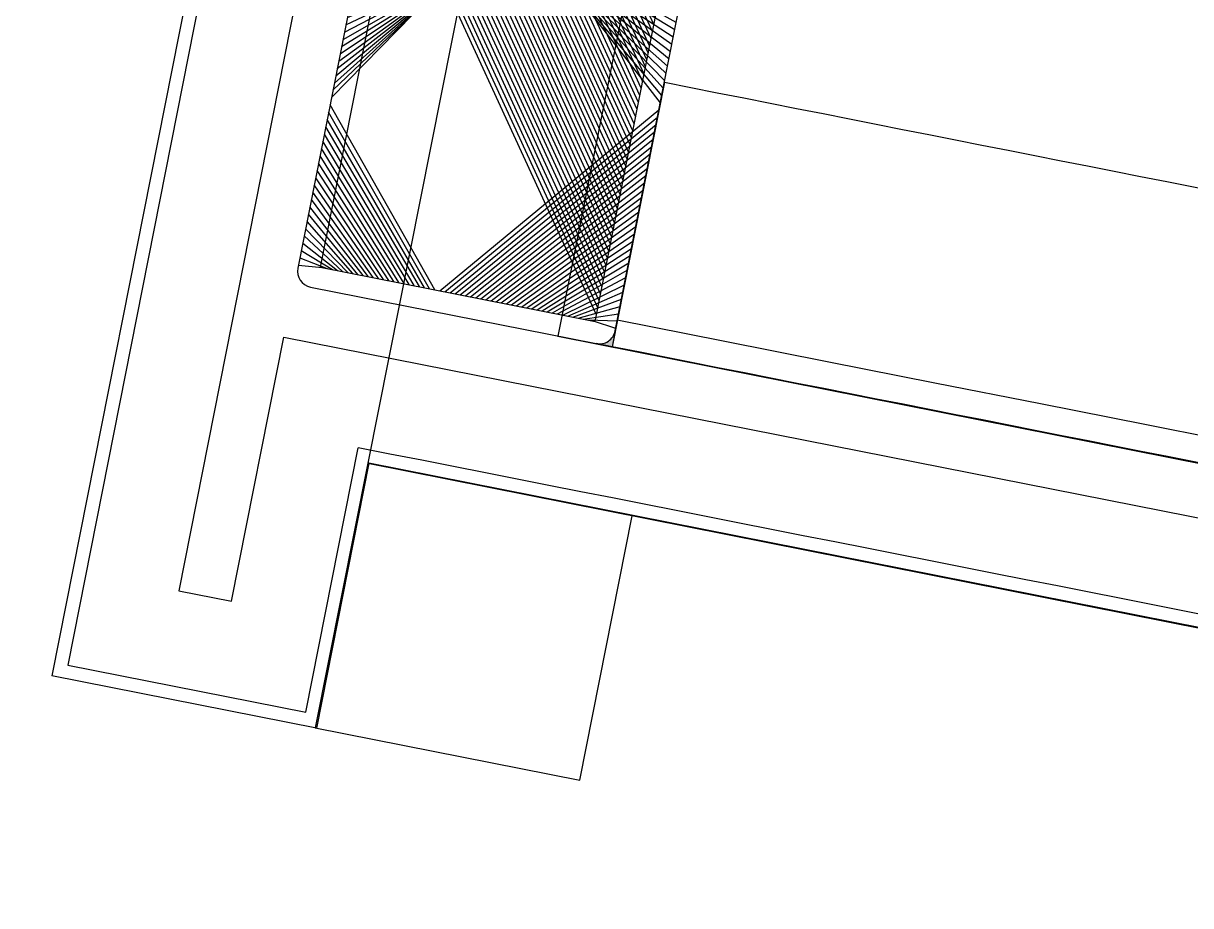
# Model space of a CAD drawing. Header units: inches. Extents: x 0 to 1813292486, y 0 to 3473589894.
# Drawn here: x 600493734.9 to 600493951.4, y 3473210644.8 to 3473210808.4 of the extents above; entities that cross this region are included whole.
import ezdxf

# ---------------------------------------------------------------- set-up
doc = ezdxf.new("R2010")
doc.units = ezdxf.units.IN
doc.header["$LTSCALE"] = 1000
doc.header["$MEASUREMENT"] = 0
for name, pattern in [('AX-MALL-WALL-P02-QT$0$DASH', [0.35, 0.25, -0.1]), ('AX-MALL-WALL-P02-QT$0$DASHED', [0.75, 0.5, -0.25]), ('AX-MALL-WALL-P02-QT$0$HIDDENX2', [0.75, 0.5, -0.25])]:
    doc.linetypes.add(name, pattern=pattern)
for name, color, linetype in [('A-Anno-Note', 241, 'Continuous'), ('AX-MALL-P02-200$0$A-Anno-Note', 241, 'Continuous'), ('AX-MALL-WALL-P02$0$A-Anno-Note', 241, 'Continuous'), ('AX-MALL-WALL-P02-QT$0$A-Anno-Note', 241, 'Continuous'), ('AX-MALL-WALL-P02-QT$0$A-Detl-Fine', 152, 'Continuous'), ('AX-MALL-WALL-P02-QT$0$A-Detl-Patt', 8, 'Continuous'), ('AX-MALL-WALL-P02-QT$0$A-Detl-Thin', 131, 'Continuous'), ('AX-MALL-WALL-P02-QT$0$A-Hdrl', 31, 'Continuous'), ('AX-MALL-WALL-P02-QT$0$AP', 3, 'Continuous'), ('AX-MALL-WALL-P02-QT$0$DASH', 8, 'AX-MALL-WALL-P02-QT$0$DASHED'), ('AX-MALL-WALL-P02-QT$0$STSF', 2, 'Continuous')]:
    doc.layers.add(name, color=color, linetype=linetype)

# ---------------------------------------------------------------- blocks, each defined once
blk = doc.blocks.new('AX-MALL-WALL-P02-QT$0$tj')
at = {"layer": 'AX-MALL-WALL-P02-QT$0$A-Detl-Patt'}
h = blk.add_hatch(dxfattribs=at)
h.set_pattern_fill('STEEL', color=256, scale=100.0000000000001, angle=50.43183869082386)
h.set_pattern_definition([(75.00000000004839, (-14278.19445574284, 156289.8254051208), (-153.3407249234246, 41.08752340989569), []), (75.00000000004839, (-14317.88195610046, 156358.5661673546), (-153.3407249234246, 41.08752340989569), [])])
edge = h.paths.add_edge_path()
edge.add_line((88101.273016572, 47666.64152574539), (87883.93542659283, 47459.84604215622))
edge.add_line((87883.93542659283, 47459.84604215622), (91571.54751467705, 43584.64122533798))
edge.add_arc((262949.389629302, 558937.705083496), 543101.4133620498, 251.6057364187558, 260.0288666978238)
edge.add_arc((172180.8466627672, -2862.146247219684), 27099.9982179492, 64.7128659603706, 96.9316049602786, ccw=False)
edge.add_arc((262948.9730309481, 558936.3205539446), 543099.9677998082, 261.6155114784545, 271.7251478115656)
edge.add_line((279298.9759148359, 16082.51663446426), (279298.9759315252, 16382.65274763107))
edge.add_arc((262948.9742454757, 558936.3204835369), 542799.9676941936, 261.62020364125146, 271.7261014454634, ccw=False)
edge.add_arc((172180.8456921196, -2862.14609140989), 27400.00151046549, 64.80631838577902, 96.83815911678944)
edge.add_arc((262949.394896181, 558937.7037490648), 542801.4137571028, 251.6136389015772, 260.02417327084333, ccw=False)
edge.add_line((91737.26096642017, 43845.69257831573), (88101.273016572, 47666.64152574539))
blk.add_lwpolyline([(88103.03003954887, 47737.33037519455), (87813.24658572674, 47461.60306501389), (91543.92713344097, 43541.13421487808, 0.03677856867194786), (168908.9495433569, 23989.2463850975, -0.1416543586965341), (183742.0972260237, 21592.70785188675, 0.04416604653312874), (279348.9759123325, 16034.00206041336), (279348.9759345055, 16434.18465709686, -0.04414427716130016), (183859.0483468771, 21979.79425859451, 0.1405450684183163), (168919.8474783897, 24393.46752309799, -0.03670519880877311), (91764.87840116024, 43889.20268630981), (88103.03007543087, 47737.33033752441)], format="xyb", dxfattribs=at)
blk.add_lwpolyline([(88101.273016572, 47666.64152574539), (87883.93542659283, 47459.84604215622), (91571.54751467705, 43584.64122533798, 0.0367693963449814), (168910.2986617088, 24039.77597379684, -0.1415142461245126), (183756.7420067787, 21641.08926153183, 0.04414024362697595), (279298.9759148359, 16082.51663446426), (279298.9759315252, 16382.65274763107, -0.04412389944666065), (183844.4648458958, 21931.40288829803, 0.1406825130026793), (168918.4574091434, 24342.94360637665, -0.03671436212623864), (91737.26096642017, 43845.69257831573)], format="xyb", close=True, dxfattribs=at)
at = {"layer": 'AX-MALL-WALL-P02-QT$0$A-Detl-Patt', "linetype": 'AX-MALL-WALL-P02-QT$0$DASH'}
blk.add_lwpolyline([(132859.3256877661, 31028.81037187576, 0.01157910886801878), (157439.846178174, 25572.01830101013, -0.462333613769394), (158405.7177597284, 23842.72780036926, 0.01722036223352319), (157511.3607667685, 21164.70069742203, 0.01722036223352319)], format="xyb", dxfattribs=at)
at = {"layer": 'AX-MALL-WALL-P02-QT$0$A-Detl-Thin'}
blk.add_lwpolyline([(132955.0325908661, 31417.19186973572, 0.01157910886800202), (157517.4692392349, 25964.41434717178, -0.4623336138809657), (158780.5320760012, 23703.03446149826, 0.01722036223491924), (157894.9001518488, 21051.13336324692, 0.01722036223491924)], format="xyb", dxfattribs=at)
at = {"layer": 'AX-MALL-WALL-P02-QT$0$A-Hdrl', "ltscale": 6}
for points in [[(132907.1791398525, 31223.00112438202, 0.0115791088679423), (157478.6577087641, 25768.216319561, -0.462333613938532), (158593.1249176264, 23772.88112783432, 0.0172203622342485), (157703.1304593086, 21107.91702842712)], [(132883.2524142265, 31125.90575170517, 0.01157910886798392), (157459.251943469, 25670.1173081398, -0.462333613904387), (158499.4213386774, 23807.8044629097, 0.01722036223404632), (157607.2456126213, 21136.30886173248, 0.01722036223404632)]]:
    blk.add_lwpolyline(points, format="xyb", dxfattribs=at)
blk = doc.blocks.new('AX-MALL-WALL-P02-QT$0$jjzx2')
at = {"layer": 'AX-MALL-WALL-P02-QT$0$A-Detl-Fine'}
for points in [[(171988.7840921879, -126999.4692630768), (171940.0626193285, -127244.6757264137), (172332.4945236444, -127322.4992341995), (172381.034398675, -127077.2567591667)], [(172018.2088698149, -127005.3158397675), (171975.3361392021, -127221.0866293907), (172308.8923667669, -127287.2344503403), (172351.6052997112, -127071.4319729805)]]:
    blk.add_lwpolyline(points, dxfattribs=at)
blk.add_lwpolyline([(171930.3364828825, -127293.7206263542), (171979.3813837767, -127303.4467630386), (171989.1075201035, -127254.4018626213), (171940.0626196861, -127244.6757264137)], close=True, dxfattribs=at)
blk = doc.blocks.new('AX-MALL-WALL-P02-QT$0$A$C0A3C523D')
at = {"ltscale": 10}
h = blk.add_hatch(color=1, dxfattribs=at)
h.dxf.hatch_style = 1
edge = h.paths.add_edge_path()
edge.add_line((0.0004308894276618958, -2.999999966472387), (0, 0))
edge.add_line((0, 0), (2.999999966472387, 0.0004308857023715973))
edge.add_arc((3.000430852174224, -2.999569077044725), 2.999999993690845, 90.00822931076819, 180.0082293819262)
at = {"color": 1, "ltscale": 10}
blk.add_lwpolyline([(0.0004308894276618958, -2.999999966472387), (0, 0), (2.999999966472387, 0.0004308857023715973, 0.4142135627368514), (0.0004308894276618958, -2.999999966472387, -1.000143640125766)], format="xyb", dxfattribs=at)
blk = doc.blocks.new('AX-MALL-WALL-P02-QT$0$A$C65FC2876')
at = {"color": 6, "ltscale": 10, "xscale": -1, "rotation": 180.0164587668468}
blk.add_blockref('AX-MALL-WALL-P02-QT$0$A$C0A3C523D', (0, 0), dxfattribs=at)
blk = doc.blocks.new('AX-MALL-WALL-P02-QT$0$500C')
h = blk.add_hatch()
h.set_pattern_fill('ANSI32', color=6, scale=0.9999999999999997, angle=71.54704075356716)
h.set_pattern_definition([(298.2872825386875, (-16059828.5787534, -4297210.977292671), (4.193774447636046, 2.256914294419494), []), (298.2872825386875, (-16059829.22437371, -4297213.127523188), (4.193774447636046, 2.256914294419494), [])])
edge = h.paths.add_edge_path()
edge.add_line((-28.72854615189135, -210.5988791044801), (22.99042301438749, -226.1278271824121))
edge.add_arc((23.85314235463738, -223.2545511145145), 2.999999999999997, 253.2872825386875, 343.2872825386875)
edge.add_line((26.72641842626035, -224.1172704491764), (48.0068287551403, -153.2431275192648))
edge.add_arc((45.13355268351734, -152.3804081846029), 2.999999999999997, 343.2872825386867, 433.2872825386867)
edge.add_line((45.99627202190459, -149.5071321148425), (-5.722697144374251, -133.9781840369105))
edge.add_arc((-6.585416486486793, -136.8514601066709), 2.999999999999997, 73.28728253868752, 163.2872825386875)
edge.add_line((-9.45869254693389, -135.9887407682836), (-30.73910287581384, -206.8628836981952))
edge.add_arc((-27.86582680977881, -207.7256030291319), 2.999999999999997, 163.2872825386868, 253.2872825386868)
h.paths.add_polyline_path([(23.18295677751303, -222.0092193074524), (-26.62049500830472, -207.0554174687713), (-5.915230894461274, -138.0967918932438), (43.88822088204324, -153.0505937561393)])
at = {"layer": 'AX-MALL-WALL-P02-QT$0$AP'}
for p, q in [((0, 0), (-83.3942298348993, -277.7220756243914)), ((2.394210098311305, -0.7193638570606709), (-80.28047047555447, -276.0463037807494)), ((19.15360855683684, -5.754889156669378), (-58.48410229757428, -264.3159167058766)), ((-48.90815678238869, -267.1894078906626), (-34.54590698704123, -219.3597938865423)), ((-34.54590698704123, -219.3597938865423), (353.4067084528506, -335.8158203642815)), ((-37.1794222202152, -288.9798028189689), (-22.79996508918703, -241.092884413898)), ((-58.48410229757428, -264.3159167058766), (-48.90815678238869, -267.1894078906626)), ((-80.28047047555447, -276.0463037807494), (-37.1794222202152, -288.9798028189689)), ((-35.50388870947063, -292.0927163790911), (-83.3942298348993, -277.7220756243914))]:
    blk.add_line(p, q, dxfattribs=at)
blk.add_lwpolyline([(347.6493687648326, -354.9692284148186), (-21.10058393515646, -244.1263797897846), (-35.50388870947063, -292.0927163790911)], dxfattribs=at)
blk.add_arc((-249916.0860368554, -832929.8523167521), 869377.4897438963, 73.26994203399087, 73.29528541694225, dxfattribs=at)
at = {"layer": 'AX-MALL-WALL-P02-QT$0$DASH', "color": 8, "linetype": 'AX-MALL-WALL-P02-QT$0$HIDDENX2', "ltscale": 20}
blk.add_lwpolyline([(333.7753345370293, -314.2517844103277, 8.805785796117746e-05), (27.30207003466785, -222.2000698763877, 8.805785796117746e-05)], format="xyb", dxfattribs=at)
at = {"layer": 'AX-MALL-WALL-P02-QT$0$STSF'}
blk.add_line((40.24286013655365, -179.1009287592024), (25.86420447006822, -226.9888633545488), dxfattribs=at)
blk.add_lwpolyline([(-28.72854615189135, -210.5988791044801), (22.99042301811278, -226.1278271842748, 0.414213562373095), (26.72641842626035, -224.1172704491764), (48.00682876072824, -153.2431275174022, 0.414213562373095), (45.99627202190459, -149.5071321148425), (-5.722697142511606, -133.9781840480864, 0.414213562373095), (-9.45869254693389, -135.9887407682836), (-30.73910286463797, -206.8628836981952, 0.414213562373095)], format="xyb", close=True, dxfattribs=at)
blk.add_lwpolyline([(-26.62049500830472, -207.0554174687713), (23.18295677937567, -222.0092193055898), (43.88822088390589, -153.0505937542766), (-5.915230901911855, -138.0967918932438)], close=True, dxfattribs=at)
for points in [[(40.24286014027894, -179.1009287647903, -8.805580724741012e-05), (346.7241675164551, -271.1550590358675)], [(332.3365753106773, -319.0403094552457, 8.805808583073339e-05), (25.86420446448028, -226.9888633433729, 8.805808583073339e-05)]]:
    blk.add_lwpolyline(points, format="xyb", dxfattribs=at)
at = {"color": 6, "ltscale": 10, "xscale": -1, "rotation": 343.296872043521}
blk.add_blockref('AX-MALL-WALL-P02-QT$0$A$C65FC2876', (25.86420446448028, -226.9888633433729), dxfattribs=at)
blk = doc.blocks.new('AX-MALL-WALL-P02-QT$0$mqst2')
at = {"color": 6, "rotation": 5.523466613607801}
blk.add_blockref('AX-MALL-WALL-P02-QT$0$500C', (280206.509829402, -36302.18988323212), dxfattribs=at)
blk = doc.blocks.new('AX-MALL-WALL-P02-QT')
at = {"layer": 'AX-MALL-WALL-P02-QT$0$A-Anno-Note'}
for name, p, rotation in [('AX-MALL-WALL-P02-QT$0$mqst2', (600052179.2710491, 3473232742.396311), 339.5681613092181), ('AX-MALL-WALL-P02-QT$0$jjzx2', (600185298.4270658, 3473279938.045597), 339.5681613092246)]:
    blk.add_blockref(name, p, dxfattribs=dict(at, rotation=rotation))
at = {"layer": 'AX-MALL-WALL-P02-QT$0$A-Detl-Thin', "rotation": 339.5681613091762}
blk.add_blockref('AX-MALL-WALL-P02-QT$0$tj', (600144118.6961328, 3473128496.287411), dxfattribs=at)
blk = doc.blocks.new('AX-MALL-WALL-P02')
at = {"layer": 'AX-MALL-WALL-P02$0$A-Anno-Note'}
blk.add_blockref('AX-MALL-WALL-P02-QT', (0, 0), dxfattribs=at)
blk = doc.blocks.new('AX-MALL-P02-200')
at = {"layer": 'AX-MALL-P02-200$0$A-Anno-Note'}
blk.add_blockref('AX-MALL-WALL-P02', (0, 0), dxfattribs=at)

msp = doc.modelspace()

# ---------------------------------------------------------------- block references
at = {"layer": 'A-Anno-Note', "rotation": 20.43183869077545}
msp.add_blockref('AX-MALL-P02-200', (1250392458.527329, 9048125.682563305), dxfattribs=at)

doc.saveas('drawing.dxf')
